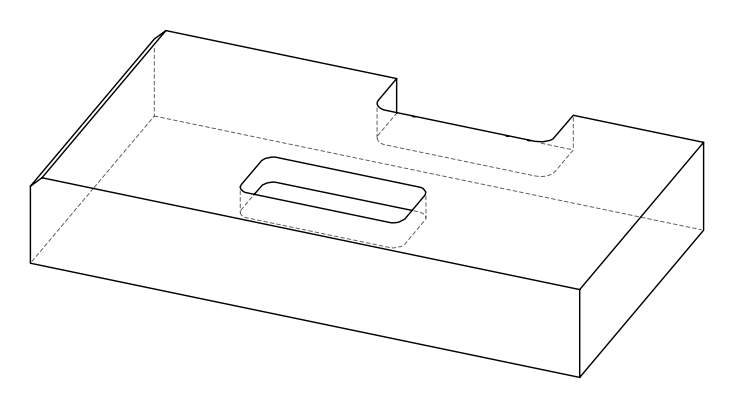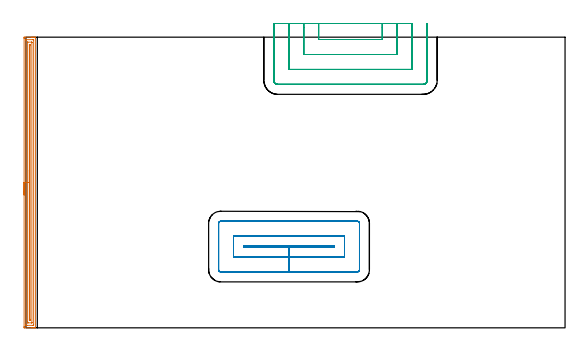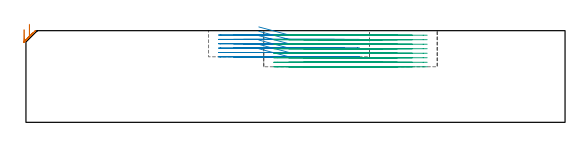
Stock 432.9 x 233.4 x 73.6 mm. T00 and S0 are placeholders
(PLAN: 3 operations, 1 tool changes, 34.8 min)
(1 AREA_MILL | FG_CHAMFER_SURFACE | UGT0205_001 | 7.65 min | 9654 mm3)
(2 MILL_RECTANGULAR_POCKET | POCKET_RECTANGULAR_STRAIGHT | UGT0201_008 | Follow Part, ap 4, ae 75% | 8.84 min | 152064 mm3)
(3 MILL_SLOT | SLOT_PARTIAL_RECTANGULAR | UGT0201_008 | Follow Part, ap 4, ae 75% | 18.31 min | 183742 mm3)
(TOOL UGT0205_001 | Chamfer Mill 20 x 3 x 45 deg. | D20 FL50 Z2)
(TOOL UGT0201_008 | End Mill 16 mm | D16 FL32 Z4)
(OP 1 AREA_MILL)
G17 G21 G94 G90
T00 M6
G54
G17 G0 G90 X-1.5 Y106.7 S1061 M3
G43 Z83.6 H0
Z74.5
G94 G1 Y106.738 Z73.628 F250.
Y106.852 Z72.764
Y107.041 Z71.912
Y107.303 Z71.08
Y107.637 Z70.274
Y108.04 Z69.5
Y108.508 Z68.764
Y109.04 Z68.072
Y109.629 Z67.429
Y110.272 Z66.84
Y110.964 Z66.308
Y111.7 Z65.84
Y112.474 Z65.437
Y113.28 Z65.103
Y114.112 Z64.841
Y114.963 Z64.652
Y115.828 Z64.538
Y116.7 Z64.5
Y232.448
X-1.499 Y232.787 Z64.501
X-1.494 Y233.335 Z64.504
X-1.492 Y233.392 Z64.506
X-0.949 Y233.396 Z65.049
X-0.339 Y233.4 Z65.658
X4.383 Z70.377
X4.94 Z70.937
X5.271 Z71.268
X5.829 Z71.825
X6.16 Z72.155
X6.822 Z72.822
X7.189 Z73.189
X7.562 Y233.393 Z73.553
X7.597 Y233.39 Z73.588
X7.6 Y233.233 Z73.6
Y0.166
X7.597 Y0.01 Z73.588
X7.562 Y0.007 Z73.553
X7.189 Y0. Z73.189
X6.822 Z72.821
X6.16 Z72.155
X4.94 Z70.937
X4.383 Z70.377
X-0.949 Y0.001 Z65.049
X-1.188 Y0.003 Z64.809
X-1.492 Y0.008 Z64.506
X-1.494 Y0.065 Z64.503
X-1.499 Y0.613 Z64.501
X-1.5 Y1.167 Z64.5
Y116.7
X-0.086 Z65.914
X-0.085 Y231.001 Z65.915
Y231.026
X-0.06 Y231.39 Z65.94
X0.433 Y231.399 Z66.433
X5.271 Y231.4 Z71.271
X5.765 Y231.399 Z71.765
X6.16 Y231.39 Z72.16
X6.184 Y231.001 Z72.184
X6.185 Y230.976 Z72.185
Y2.399
Y2.374
X6.16 Y2.01 Z72.16
X5.667 Y2.001 Z71.667
X0.829 Y2. Z66.829
X0.335 Y2.001 Z66.335
X-0.06 Y2.01 Z65.94
X-0.084 Y2.399 Z65.916
X-0.085 Y2.424 Z65.915
X-0.086 Y116.7 Z65.914
X1.328 Z67.328
X1.329 Y229.313 Z67.329
X1.33 Y229.362 Z67.33
X1.332 Y229.384 Z67.332
X1.334 Y229.389 Z67.334
X1.35 Y229.392 Z67.35
X1.534 Y229.399 Z67.534
X4.383 Z70.383
X4.567 Y229.395 Z70.567
X4.689 Y229.39 Z70.689
X4.765 Y229.383 Z70.765
X4.767 Y229.345 Z70.767
X4.769 Y229.215 Z70.769
X4.771 Y228.825 Z70.771
Y4.087
X4.77 Y4.038 Z70.77
X4.768 Y4.016 Z70.768
X4.766 Y4.011 Z70.766
X4.75 Y4.008 Z70.75
X4.566 Y4.001 Z70.566
X1.717 Z67.717
X1.533 Y4.005 Z67.533
X1.411 Y4.01 Z67.411
X1.335 Y4.017 Z67.335
X1.333 Y4.055 Z67.333
X1.331 Y4.185 Z67.331
X1.329 Y4.575 Z67.329
X1.328 Y116.7 Z67.328
X2.743 Z68.743
Y226.674
X2.747 Y227.287 Z68.747
X2.749 Y227.385 Z68.749
X2.843 Y227.39 Z68.843
X3.05 Y227.392 Z69.05
X3.257 Y227.39 Z69.257
X3.35 Y227.385 Z69.35
X3.357 Y226.536 Z69.357
Y6.864
X3.355 Y6.246 Z69.355
X3.354 Y6.112 Z69.354
X3.351 Y6.015 Z69.351
X3.257 Y6.01 Z69.257
X3.05 Y6.008 Z69.05
X2.843 Y6.01 Z68.843
X2.75 Y6.015 Z68.75
X2.743 Y6.864 Z68.743
Y116.7
Y117.572 Z68.781
Y118.436 Z68.895
Y119.288 Z69.083
Y120.12 Z69.346
Y120.926 Z69.68
Y121.7 Z70.082
Y122.436 Z70.551
Y123.128 Z71.082
Y123.771 Z71.672
Y124.36 Z72.315
Y124.891 Z73.007
Y125.36 Z73.743
Y125.763 Z74.516
Y126.097 Z75.322
Y126.359 Z76.154
Y126.548 Z77.006
Y126.662 Z77.871
Y126.7 Z78.743
G0 Z83.6
M5
M2
(OP 2 MILL_RECTANGULAR_POCKET)
G17 G21 G94 G90
T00 M6
G54
G17 G0 G90 X186.992 Y64.9 S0 M3
G43 Z83.6 H0
Z76.6
G94 G1 X211.25 Z70.1 F250.
X247.8 F500.
Y65.6
X174.7
Y64.9
X211.25
Y56.9
X255.8
Y73.6
X166.7
Y56.9
X211.25
Y44.9
X266.1
G3 X267.8 Y46.6 R1.7
G1 Y83.9
G3 X266.1 Y85.6 R1.7
G1 X156.4
G3 X154.7 Y83.9 R1.7
G1 Y46.6
G3 X156.4 Y44.9 R1.7
G1 X211.25
X212.25
G0 X186.992 Y64.9 Z73.1
G1 X211.25 Z66.6 F250.
X247.8 F500.
Y65.6
X174.7
Y64.9
X211.25
Y56.9
X255.8
Y73.6
X166.7
Y56.9
X211.25
Y44.9
X266.1
G3 X267.8 Y46.6 R1.7
G1 Y83.9
G3 X266.1 Y85.6 R1.7
G1 X156.4
G3 X154.7 Y83.9 R1.7
G1 Y46.6
G3 X156.4 Y44.9 R1.7
G1 X211.25
X212.25
G0 X186.992 Y64.9 Z69.6
G1 X211.25 Z63.1 F250.
X247.8 F500.
Y65.6
X174.7
Y64.9
X211.25
Y56.9
X255.8
Y73.6
X166.7
Y56.9
X211.25
Y44.9
X266.1
G3 X267.8 Y46.6 R1.7
G1 Y83.9
G3 X266.1 Y85.6 R1.7
G1 X156.4
G3 X154.7 Y83.9 R1.7
G1 Y46.6
G3 X156.4 Y44.9 R1.7
G1 X211.25
X212.25
G0 X186.992 Y64.9 Z66.1
G1 X211.25 Z59.6 F250.
X247.8 F500.
Y65.6
X174.7
Y64.9
X211.25
Y56.9
X255.8
Y73.6
X166.7
Y56.9
X211.25
Y44.9
X266.1
G3 X267.8 Y46.6 R1.7
G1 Y83.9
G3 X266.1 Y85.6 R1.7
G1 X156.4
G3 X154.7 Y83.9 R1.7
G1 Y46.6
G3 X156.4 Y44.9 R1.7
G1 X211.25
X212.25
G0 X186.992 Y64.9 Z62.6
G1 X211.25 Z56.1 F250.
X247.8 F500.
Y65.6
X174.7
Y64.9
X211.25
Y56.9
X255.8
Y73.6
X166.7
Y56.9
X211.25
Y44.9
X266.1
G3 X267.8 Y46.6 R1.7
G1 Y83.9
G3 X266.1 Y85.6 R1.7
G1 X156.4
G3 X154.7 Y83.9 R1.7
G1 Y46.6
G3 X156.4 Y44.9 R1.7
G1 X211.25
X212.25
G0 X186.992 Y64.9 Z59.1
G1 X211.25 Z52.6 F250.
X247.8 F500.
Y65.6
X174.7
Y64.9
X211.25
Y56.9
X255.8
Y73.6
X166.7
Y56.9
X211.25
Y44.9
X266.1
G3 X267.8 Y46.6 R1.7
G1 Y83.9
G3 X266.1 Y85.6 R1.7
G1 X156.4
G3 X154.7 Y83.9 R1.7
G1 Y46.6
G3 X156.4 Y44.9 R1.7
G1 X211.25
X212.25
G0 Z83.6
M5
M2
(OP 3 MILL_SLOT)
G17 G21 G94 G90
T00 M6
G54
G17 G0 G90 X235. Y244.4 S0 M3
G43 Z83.6 H0
Z69.975
G94 G1 Y241.4 F250.
Y231.5 F500.
X286.2
Y241.4
Y244.4 F250.
X223.
Y241.4
Y219.5 F500.
X298.2
Y241.4
Y244.4 F250.
X211.
Y241.4
Y207.5 F500.
X310.2
Y241.4
Y244.4 F250.
X199.
Y241.4
Y198.7 F500.
G3 X202.2 Y195.5 R3.2
G1 X319.
G3 X322.2 Y198.7 R3.2
G1 Y241.4
Y244.4 F250.
G0 X235. Z66.35
G1 Y241.4
Y231.5 F500.
X286.2
Y241.4
Y244.4 F250.
X223.
Y241.4
Y219.5 F500.
X298.2
Y241.4
Y244.4 F250.
X211.
Y241.4
Y207.5 F500.
X310.2
Y241.4
Y244.4 F250.
X199.
Y241.4
Y198.7 F500.
G3 X202.2 Y195.5 R3.2
G1 X319.
G3 X322.2 Y198.7 R3.2
G1 Y241.4
Y244.4 F250.
G0 X235. Z62.725
G1 Y241.4
Y231.5 F500.
X286.2
Y241.4
Y244.4 F250.
X223.
Y241.4
Y219.5 F500.
X298.2
Y241.4
Y244.4 F250.
X211.
Y241.4
Y207.5 F500.
X310.2
Y241.4
Y244.4 F250.
X199.
Y241.4
Y198.7 F500.
G3 X202.2 Y195.5 R3.2
G1 X319.
G3 X322.2 Y198.7 R3.2
G1 Y241.4
Y244.4 F250.
G0 X235. Z59.1
G1 Y241.4
Y231.5 F500.
X286.2
Y241.4
Y244.4 F250.
X223.
Y241.4
Y219.5 F500.
X298.2
Y241.4
Y244.4 F250.
X211.
Y241.4
Y207.5 F500.
X310.2
Y241.4
Y244.4 F250.
X199.
Y241.4
Y198.7 F500.
G3 X202.2 Y195.5 R3.2
G1 X319.
G3 X322.2 Y198.7 R3.2
G1 Y241.4
Y244.4 F250.
G0 X235. Z55.475
G1 Y241.4
Y231.5 F500.
X286.2
Y241.4
Y244.4 F250.
X223.
Y241.4
Y219.5 F500.
X298.2
Y241.4
Y244.4 F250.
X211.
Y241.4
Y207.5 F500.
X310.2
Y241.4
Y244.4 F250.
X199.
Y241.4
Y198.7 F500.
G3 X202.2 Y195.5 R3.2
G1 X319.
G3 X322.2 Y198.7 R3.2
G1 Y241.4
Y244.4 F250.
G0 X235. Z51.85
G1 Y241.4
Y231.5 F500.
X286.2
Y241.4
Y244.4 F250.
X223.
Y241.4
Y219.5 F500.
X298.2
Y241.4
Y244.4 F250.
X211.
Y241.4
Y207.5 F500.
X310.2
Y241.4
Y244.4 F250.
X199.
Y241.4
Y198.7 F500.
G3 X202.2 Y195.5 R3.2
G1 X319.
G3 X322.2 Y198.7 R3.2
G1 Y241.4
Y244.4 F250.
G0 X235. Z48.225
G1 Y241.4
Y231.5 F500.
X286.2
Y241.4
Y244.4 F250.
X223.
Y241.4
Y219.5 F500.
X298.2
Y241.4
Y244.4 F250.
X211.
Y241.4
Y207.5 F500.
X310.2
Y241.4
Y244.4 F250.
X199.
Y241.4
Y198.7 F500.
G3 X202.2 Y195.5 R3.2
G1 X319.
G3 X322.2 Y198.7 R3.2
G1 Y241.4
Y244.4 F250.
G0 X235. Z44.6
G1 Y241.4
Y231.5 F500.
X286.2
Y241.4
Y244.4 F250.
X223.
Y241.4
Y219.5 F500.
X298.2
Y241.4
Y244.4 F250.
X211.
Y241.4
Y207.5 F500.
X310.2
Y241.4
Y244.4 F250.
X199.
Y241.4
Y198.7 F500.
G3 X202.2 Y195.5 R3.2
G1 X319.
G3 X322.2 Y198.7 R3.2
G1 Y241.4
Y244.4 F250.
G0 Z83.6
M5
M2
